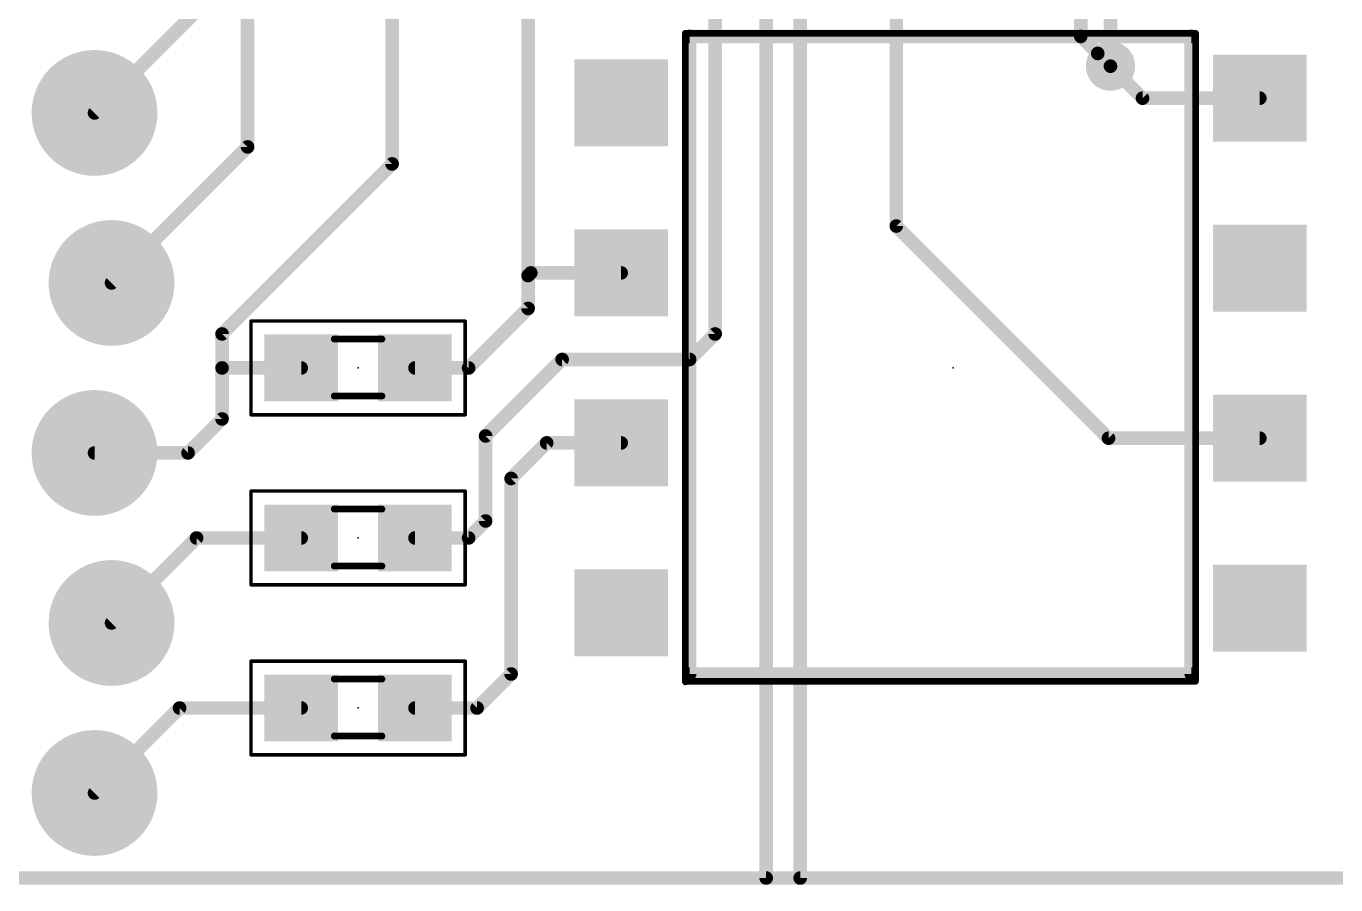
# Model space of a CAD drawing. Extents: x -23 to 84, y -8 to 75.
# Drawn here: x 17.9 to 37.47, y -0.1 to 12.73 of the extents above; entities that cross this region are included whole.
import ezdxf

# ---------------------------------------------------------------- set-up
doc = ezdxf.new("R2010")
doc.units = 0
for name, color, linetype in [('1', 12, 'CONTINUOUS'), ('16', 132, 'CONTINUOUS'), ('17', 110, 'CONTINUOUS'), ('18', 110, 'CONTINUOUS'), ('20', 53, 'CONTINUOUS'), ('21', 253, 'CONTINUOUS'), ('23', 53, 'CONTINUOUS'), ('39', 12, 'CONTINUOUS'), ('47', 253, 'CONTINUOUS'), ('51', 253, 'CONTINUOUS')]:
    doc.layers.add(name, color=color, linetype=linetype)

# ---------------------------------------------------------------- blocks, each defined once
blk = doc.blocks.new('RECT')
blk.add_solid([(-0.5, -0.5), (0.5, -0.5), (-0.5, 0.5), (0.5, 0.5)])
blk = doc.blocks.new('ROUNDP')
at = {"const_width": 0.5}
blk.add_lwpolyline([(0, -0.25, 1), (0, 0.25, 1), (0, -0.25)], format="xyb", dxfattribs=at)
blk = doc.blocks.new('ROUNDV')
at = {"const_width": 0.5}
blk.add_lwpolyline([(0, -0.25, 1), (0, 0.25, 1), (0, -0.25)], format="xyb", dxfattribs=at)

msp = doc.modelspace()

# ---------------------------------------------------------------- linework, layer by layer
at = {"layer": '1', "const_width": 0.2032}
for points in [[(21.209, 40.4476), (21.209, 10.922)], [(29.464, 37.592), (29.464, 0)], [(28.956, 37.338), (28.956, 0)], [(23.368, 32.258), (23.368, 10.668)], [(25.4, 9), (25.4, 21.59)], [(28.194, 8.128), (28.194, 18.796)], [(30.9, 13.97), (30.9, 9.74)], [(33.655, 12.573), (33.655, 13.97)], [(20.828, 13.335), (18.923, 11.43)], [(33.909, 12.319), (33.655, 12.573)], [(34.0995, 12.1285), (33.909, 12.319)], [(34.578, 11.65), (34.0995, 12.1285)], [(36.33, 11.65), (34.578, 11.65)], [(21.209, 10.922), (19.177, 8.89)], [(23.368, 10.668), (20.828, 8.128)], [(30.9, 9.74), (34.07, 6.57)], [(25.44, 9.04), (25.4, 9)], [(25.4, 8.509), (25.4, 9)], [(26.79, 9.04), (25.44, 9.04)], [(24.511, 7.62), (25.4, 8.509)], [(20.828, 8.128), (20.828, 7.62)], [(27.813, 7.747), (28.194, 8.128)], [(24.765, 6.604), (25.908, 7.747)], [(25.908, 7.747), (27.813, 7.747)], [(20.828, 7.62), (20.828, 6.858)], [(22.01, 7.62), (20.828, 7.62)], [(23.71, 7.62), (24.511, 7.62)], [(20.828, 6.858), (20.32, 6.35)], [(24.765, 5.334), (24.765, 6.604)], [(36.33, 6.57), (34.07, 6.57)], [(25.677, 6.5), (25.146, 5.969)], [(26.79, 6.5), (25.677, 6.5)], [(20.32, 6.35), (18.923, 6.35)], [(25.146, 5.969), (25.146, 3.048)], [(24.765, 5.334), (24.511, 5.08)], [(20.447, 5.08), (19.177, 3.81)], [(22.01, 5.08), (20.447, 5.08)], [(24.511, 5.08), (23.71, 5.08)], [(25.146, 3.048), (24.638, 2.54)], [(20.193, 2.54), (18.923, 1.27)], [(22.01, 2.54), (20.193, 2.54)], [(24.638, 2.54), (23.71, 2.54)], [(28.956, 0), (0, 0)], [(29.464, 0), (60.96, 0)]]:
    msp.add_lwpolyline(points, dxfattribs=at)
at = {"layer": '1', "const_width": 0.1016}
for points in [[(33.6909, 12.6089, 1), (33.6191, 12.5371)], [(33.6042, 12.573, 1), (33.7058, 12.573)], [(33.9449, 12.3549, 1), (33.8731, 12.2831)], [(33.8731, 12.2831, 1), (33.9449, 12.3549)], [(34.1354, 12.1644, 1), (34.0636, 12.0926)], [(34.0636, 12.0926, 1), (34.1354, 12.1644)], [(34.578, 11.7008, 1), (34.578, 11.5992)], [(36.33, 11.5992, 1), (36.33, 11.7008)], [(34.5421, 11.6141, 1), (34.6139, 11.6859)], [(18.8871, 11.4659, 1), (18.9589, 11.3941)], [(21.1582, 10.922, 1), (21.2598, 10.922)], [(21.2449, 10.8861, 1), (21.1731, 10.9579)], [(23.4039, 10.6321, 1), (23.3321, 10.7039)], [(23.3172, 10.668, 1), (23.4188, 10.668)], [(30.9359, 9.7759, 1), (30.8641, 9.7041)], [(30.8492, 9.74, 1), (30.9508, 9.74)], [(25.4508, 9, 1), (25.3492, 9)], [(25.3641, 9.0359, 1), (25.4359, 8.9641)], [(25.3492, 9, 1), (25.4508, 9)], [(25.44, 9.0908, 1), (25.44, 8.9892)], [(25.4759, 9.0041, 1), (25.4041, 9.0759)], [(26.79, 8.9892, 1), (26.79, 9.0908)], [(19.1411, 8.9259, 1), (19.2129, 8.8541)], [(25.4359, 8.4731, 1), (25.3641, 8.5449)], [(25.3492, 8.509, 1), (25.4508, 8.509)], [(20.8788, 8.128, 1), (20.7772, 8.128)], [(28.2299, 8.0921, 1), (28.1581, 8.1639)], [(20.7921, 8.1639, 1), (20.8639, 8.0921)], [(28.1432, 8.128, 1), (28.2448, 8.128)], [(25.908, 7.7978, 1), (25.908, 7.6962)], [(25.9439, 7.7111, 1), (25.8721, 7.7829)], [(27.7771, 7.7829, 1), (27.8489, 7.7111)], [(27.813, 7.6962, 1), (27.813, 7.7978)], [(20.8788, 7.62, 1), (20.7772, 7.62)], [(20.828, 7.6708, 1), (20.828, 7.5692)], [(20.7772, 7.62, 1), (20.8788, 7.62)], [(22.01, 7.5692, 1), (22.01, 7.6708)], [(23.71, 7.6708, 1), (23.71, 7.5692)], [(24.4751, 7.6559, 1), (24.5469, 7.5841)], [(24.511, 7.5692, 1), (24.511, 7.6708)], [(20.7772, 6.858, 1), (20.8788, 6.858)], [(20.8639, 6.8221, 1), (20.7921, 6.8939)], [(24.8158, 6.604, 1), (24.7142, 6.604)], [(24.7291, 6.6399, 1), (24.8009, 6.5681)], [(34.07, 6.6208, 1), (34.07, 6.5192)], [(34.0341, 6.5341, 1), (34.1059, 6.6059)], [(36.33, 6.5192, 1), (36.33, 6.6208)], [(25.677, 6.5508, 1), (25.677, 6.4492)], [(25.7129, 6.4641, 1), (25.6411, 6.5359)], [(26.79, 6.4492, 1), (26.79, 6.5508)], [(18.923, 6.4008, 1), (18.923, 6.2992)], [(20.2841, 6.3859, 1), (20.3559, 6.3141)], [(20.32, 6.2992, 1), (20.32, 6.4008)], [(25.1968, 5.969, 1), (25.0952, 5.969)], [(25.1101, 6.0049, 1), (25.1819, 5.9331)], [(24.7142, 5.334, 1), (24.8158, 5.334)], [(24.8009, 5.2981, 1), (24.7291, 5.3699)], [(20.447, 5.1308, 1), (20.447, 5.0292)], [(20.4829, 5.0441, 1), (20.4111, 5.1159)], [(22.01, 5.0292, 1), (22.01, 5.1308)], [(23.71, 5.1308, 1), (23.71, 5.0292)], [(24.4751, 5.1159, 1), (24.5469, 5.0441)], [(24.511, 5.0292, 1), (24.511, 5.1308)], [(19.1411, 3.8459, 1), (19.2129, 3.7741)], [(25.1819, 3.0121, 1), (25.1101, 3.0839)], [(25.0952, 3.048, 1), (25.1968, 3.048)], [(20.193, 2.5908, 1), (20.193, 2.4892)], [(20.2289, 2.5041, 1), (20.1571, 2.5759)], [(22.01, 2.4892, 1), (22.01, 2.5908)], [(23.71, 2.5908, 1), (23.71, 2.4892)], [(24.6021, 2.5759, 1), (24.6739, 2.5041)], [(24.638, 2.4892, 1), (24.638, 2.5908)], [(18.8871, 1.3059, 1), (18.9589, 1.2341)], [(28.9052, 0, 1), (29.0068, 0)], [(28.956, -0.0508, 1), (28.956, 0.0508)], [(29.464, 0.0508, 1), (29.464, -0.0508)], [(29.4132, 0, 1), (29.5148, 0)]]:
    msp.add_lwpolyline(points, format="xyb", dxfattribs=at)
at = {"layer": '16', "const_width": 0.2032}
for points in [[(29.464, 37.592), (29.464, 0)], [(28.956, 37.338), (28.956, 0)], [(34.0995, 22.1615), (34.0995, 12.1285)], [(28.956, 0), (0, 0)], [(29.464, 0), (60.96, 0)]]:
    msp.add_lwpolyline(points, dxfattribs=at)
at = {"layer": '16', "const_width": 0.1016}
for points in [[(34.0487, 12.1285, 1), (34.1503, 12.1285)], [(28.9052, 0, 1), (29.0068, 0)], [(28.956, -0.0508, 1), (28.956, 0.0508)], [(29.464, 0.0508, 1), (29.464, -0.0508)], [(29.4132, 0, 1), (29.5148, 0)]]:
    msp.add_lwpolyline(points, format="xyb", dxfattribs=at)
at = {"layer": '20', "const_width": 0.2032}
msp.add_lwpolyline([(0, 0), (60.96, 0)], dxfattribs=at)
at = {"layer": '21', "const_width": 0.2032}
for points in [[(27.813, 3.048), (27.813, 12.573)], [(27.813, 12.573), (35.306, 12.573)], [(35.306, 12.573), (35.306, 3.048)], [(35.306, 3.048), (27.813, 3.048)]]:
    msp.add_lwpolyline(points, dxfattribs=at)
at = {"layer": '21', "const_width": 0.1016}
for points in [[(27.8638, 12.573, 1), (27.7622, 12.573)], [(27.813, 12.6238, 1), (27.813, 12.5222)], [(35.3568, 12.573, 1), (35.2552, 12.573)], [(35.306, 12.5222, 1), (35.306, 12.6238)], [(27.813, 3.0988, 1), (27.813, 2.9972)], [(35.306, 2.9972, 1), (35.306, 3.0988)], [(27.7622, 3.048, 1), (27.8638, 3.048)], [(35.2552, 3.048, 1), (35.3568, 3.048)]]:
    msp.add_lwpolyline(points, format="xyb", dxfattribs=at)
at = {"layer": '23'}
for p in [(22.86, 7.62), (31.75, 7.62), (22.86, 5.08), (22.86, 2.54)]:
    msp.add_point(p, dxfattribs=at)
at = {"layer": '39', "const_width": 0.0508}
for points in [[(21.26, 8.32), (24.46, 8.32)], [(21.26, 6.92), (21.26, 8.32)], [(24.46, 8.32), (24.46, 6.92)], [(24.46, 6.92), (21.26, 6.92)], [(21.26, 5.78), (24.46, 5.78)], [(21.26, 4.38), (21.26, 5.78)], [(24.46, 5.78), (24.46, 4.38)], [(24.46, 4.38), (21.26, 4.38)], [(21.26, 3.24), (24.46, 3.24)], [(21.26, 1.84), (21.26, 3.24)], [(24.46, 3.24), (24.46, 1.84)], [(24.46, 1.84), (21.26, 1.84)]]:
    msp.add_lwpolyline(points, dxfattribs=at)
at = {"layer": '39', "const_width": 0.0254}
for points in [[(21.26, 8.3327, 1), (21.26, 8.3073)], [(21.2727, 8.32, 1), (21.2473, 8.32)], [(24.4727, 8.32, 1), (24.4473, 8.32)], [(24.46, 8.3073, 1), (24.46, 8.3327)], [(21.26, 6.9327, 1), (21.26, 6.9073)], [(21.2473, 6.92, 1), (21.2727, 6.92)], [(24.4473, 6.92, 1), (24.4727, 6.92)], [(24.46, 6.9073, 1), (24.46, 6.9327)], [(21.26, 5.7927, 1), (21.26, 5.7673)], [(21.2727, 5.78, 1), (21.2473, 5.78)], [(24.4727, 5.78, 1), (24.4473, 5.78)], [(24.46, 5.7673, 1), (24.46, 5.7927)], [(21.26, 4.3927, 1), (21.26, 4.3673)], [(21.2473, 4.38, 1), (21.2727, 4.38)], [(24.4473, 4.38, 1), (24.4727, 4.38)], [(24.46, 4.3673, 1), (24.46, 4.3927)], [(21.26, 3.2527, 1), (21.26, 3.2273)], [(21.2727, 3.24, 1), (21.2473, 3.24)], [(24.4727, 3.24, 1), (24.4473, 3.24)], [(24.46, 3.2273, 1), (24.46, 3.2527)], [(21.26, 1.8527, 1), (21.26, 1.8273)], [(21.2473, 1.84, 1), (21.2727, 1.84)], [(24.4473, 1.84, 1), (24.4727, 1.84)], [(24.46, 1.8273, 1), (24.46, 1.8527)]]:
    msp.add_lwpolyline(points, format="xyb", dxfattribs=at)
at = {"layer": '47', "const_width": 0.13}
msp.add_lwpolyline([(60.96, 0), (-7.03, 0)], dxfattribs=at)
at = {"layer": '51'}
for points, const_width in [([(27.75, 12.62), (27.75, 2.93)], 0.1), ([(27.75, 12.62), (35.37, 12.62)], 0.1), ([(35.37, 12.62), (35.37, 2.94)], 0.1), ([(22.504, 8.052), (23.216, 8.052)], 0.1016), ([(22.504, 7.201), (23.216, 7.201)], 0.1016), ([(22.504, 5.512), (23.216, 5.512)], 0.1016), ([(22.504, 4.661), (23.216, 4.661)], 0.1016), ([(22.504, 2.972), (23.216, 2.972)], 0.1016), ([(35.37, 2.94), (27.77, 2.94)], 0.1), ([(22.504, 2.121), (23.216, 2.121)], 0.1016)]:
    msp.add_lwpolyline(points, dxfattribs=dict(at, const_width=const_width))
for points, const_width in [([(27.775, 12.62, 1), (27.725, 12.62)], 0.05), ([(27.75, 12.645, 1), (27.75, 12.595)], 0.05), ([(35.395, 12.62, 1), (35.345, 12.62)], 0.05), ([(35.37, 12.595, 1), (35.37, 12.645)], 0.05), ([(22.504, 8.0774, 1), (22.504, 8.0266)], 0.0508), ([(23.216, 8.0266, 1), (23.216, 8.0774)], 0.0508), ([(22.504, 7.2264, 1), (22.504, 7.1756)], 0.0508), ([(23.216, 7.1756, 1), (23.216, 7.2264)], 0.0508), ([(22.504, 5.5374, 1), (22.504, 5.4866)], 0.0508), ([(23.216, 5.4866, 1), (23.216, 5.5374)], 0.0508), ([(22.504, 4.6864, 1), (22.504, 4.6356)], 0.0508), ([(23.216, 4.6356, 1), (23.216, 4.6864)], 0.0508), ([(22.504, 2.9974, 1), (22.504, 2.9466)], 0.0508), ([(23.216, 2.9466, 1), (23.216, 2.9974)], 0.0508), ([(27.725, 2.93, 1), (27.775, 2.93)], 0.05), ([(27.77, 2.965, 1), (27.77, 2.915)], 0.05), ([(35.345, 2.94, 1), (35.395, 2.94)], 0.05), ([(35.37, 2.915, 1), (35.37, 2.965)], 0.05), ([(22.504, 2.1464, 1), (22.504, 2.0956)], 0.0508), ([(23.216, 2.0956, 1), (23.216, 2.1464)], 0.0508)]:
    msp.add_lwpolyline(points, format="xyb", dxfattribs=dict(at, const_width=const_width))

# ---------------------------------------------------------------- block references
at = {"layer": '1', "xscale": 1.3, "yscale": 1.4, "rotation": 270}
for p in [(26.79, 11.58), (36.33, 11.65), (26.79, 9.04), (36.33, 9.11), (26.79, 6.5), (36.33, 6.57), (26.79, 3.96), (36.33, 4.03)]:
    msp.add_blockref('RECT', p, dxfattribs=at)
at = {"layer": '1', "xscale": 1.1}
for p in [(22.01, 7.62), (23.71, 7.62), (22.01, 5.08), (23.71, 5.08), (22.01, 2.54), (23.71, 2.54)]:
    msp.add_blockref('RECT', p, dxfattribs=at)
at = {"layer": '17', "xscale": 1.8796, "yscale": 1.8796}
for p in [(18.923, 11.43), (18.923, 11.43), (19.177, 8.89), (19.177, 8.89), (18.923, 6.35), (18.923, 6.35), (19.177, 3.81), (19.177, 3.81), (18.923, 1.27), (18.923, 1.27)]:
    msp.add_blockref('ROUNDP', p, dxfattribs=at)
at = {"layer": '18', "xscale": 0.7366, "yscale": 0.7366}
msp.add_blockref('ROUNDV', (34.0995, 12.1285), dxfattribs=at)
msp.add_blockref('ROUNDV', (34.0995, 12.1285), dxfattribs=at)
at = {"layer": '51', "xscale": 0.508, "yscale": 0.508, "rotation": 270}
for p in [(19.05, 11.43), (19.05, 8.89), (19.05, 6.35), (19.05, 3.81), (19.05, 1.27)]:
    msp.add_blockref('RECT', p, dxfattribs=at)
at = {"layer": '51', "xscale": 0.5001, "yscale": 0.95}
for p in [(22.2719, 7.6251), (23.4403, 7.6251), (22.2719, 5.0851), (23.4403, 5.0851), (22.2719, 2.5451), (23.4403, 2.5451)]:
    msp.add_blockref('RECT', p, dxfattribs=at)

doc.saveas('drawing.dxf')
